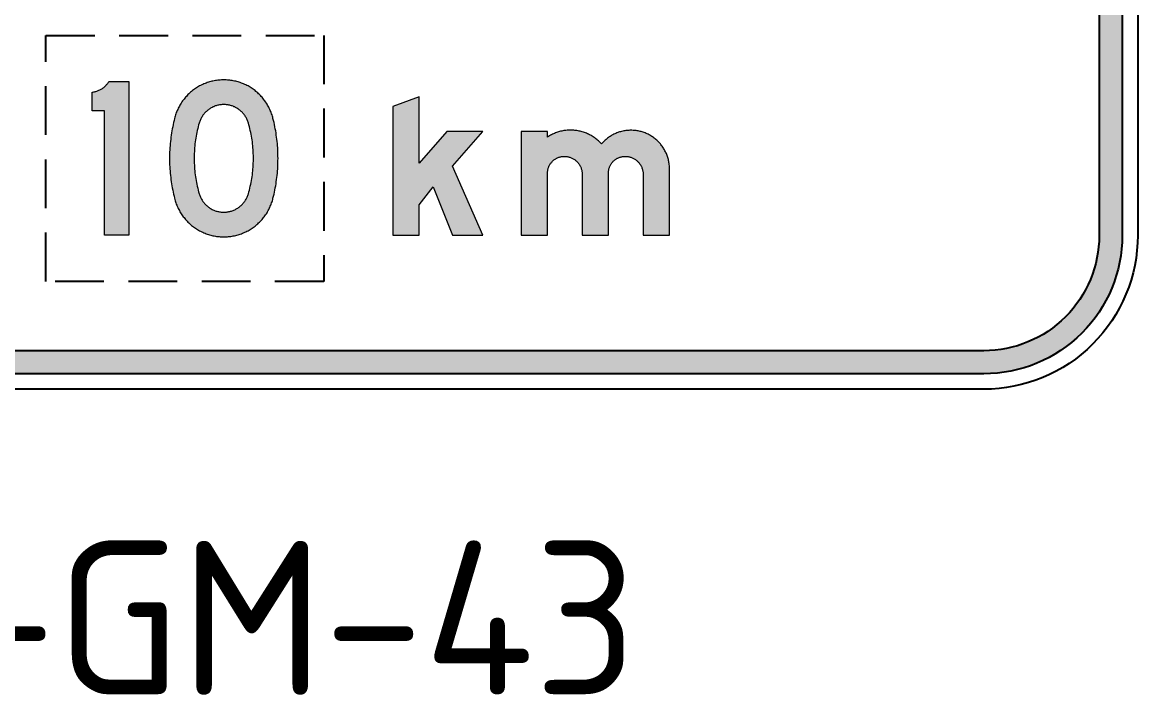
# Model space of a CAD drawing. Extents: x 135 to 275, y 151 to 236.
# Drawn here: x 202.3 to 274.8, y 150.8 to 194.5 of the extents above; entities that cross this region are included whole.
import ezdxf

# ---------------------------------------------------------------- set-up
doc = ezdxf.new("R2010")
doc.units = 0
doc.header["$LTSCALE"] = 0.5
doc.linetypes.add('HIDDEN', pattern=[9.525, 6.35, -3.175])
doc.layers.add('L25', color=1, linetype='CONTINUOUS')
doc.layers.add('L35', color=3, linetype='CONTINUOUS')
doc.styles.add('ISO', font='iso3098b.shx')

msp = doc.modelspace()

# ---------------------------------------------------------------- hatches: boundary and pattern name
at = {"layer": 'L25'}
h = msp.add_hatch(color=256, dxfattribs=at)
edge = h.paths.add_edge_path()
edge.add_line((135.794, 180.634), (135.794, 225.634))
edge.add_arc((144.794, 225.634), 9, 90, 180, ccw=False)
edge.add_line((144.794, 234.634), (264.794, 234.634))
edge.add_arc((264.794, 225.634), 9, 0, 90, ccw=False)
edge.add_line((273.794, 225.634), (273.794, 180.634))
edge.add_arc((264.794, 180.634), 9, -90, 0, ccw=False)
edge.add_line((264.794, 171.634), (144.794, 171.634))
edge.add_arc((144.794, 180.634), 9, 180, 270, ccw=False)
edge = h.paths.add_edge_path(flags=16)
edge.add_line((137.294, 180.634), (137.294, 225.634))
edge.add_arc((144.794, 225.634), 7.5, 90, 180, ccw=False)
edge.add_line((144.794, 233.134), (264.794, 233.134))
edge.add_arc((264.794, 225.634), 7.5, 0, 90, ccw=False)
edge.add_line((272.294, 225.634), (272.294, 180.634))
edge.add_arc((264.794, 180.634), 7.5, -90, 0, ccw=False)
edge.add_line((264.794, 173.134), (144.794, 173.134))
edge.add_arc((144.794, 180.634), 7.5, 180, 270, ccw=False)
h = msp.add_hatch(color=251, dxfattribs=at)
h.paths.add_polyline_path([(207.95, 190.634), (209.251, 190.634), (209.251, 180.637), (207.649, 180.637), (207.649, 188.736), (206.853, 188.736), (206.853, 189.937), (206.902, 189.942), (206.956, 189.952), (207.006, 189.962), (207.055, 189.977), (207.105, 189.992), (207.154, 190.006), (207.204, 190.021), (207.253, 190.041), (207.298, 190.061), (207.347, 190.086), (207.392, 190.11), (207.436, 190.135), (207.481, 190.16), (207.525, 190.189), (207.565, 190.219), (207.609, 190.254), (207.649, 190.283), (207.688, 190.318), (207.723, 190.353), (207.762, 190.392), (207.797, 190.432), (207.832, 190.466), (207.861, 190.511), (207.891, 190.55), (207.921, 190.595)])
h.paths.add_polyline_path([(218.606, 183.04), (218.64, 183.173), (218.675, 183.307), (218.704, 183.44), (218.729, 183.579), (218.759, 183.712), (218.784, 183.851), (218.803, 183.984), (218.823, 184.123), (218.843, 184.256), (218.863, 184.395), (218.877, 184.533), (218.892, 184.671), (218.902, 184.81), (218.912, 184.948), (218.922, 185.087), (218.927, 185.22), (218.932, 185.359), (218.932, 185.497), (218.937, 185.636), (218.932, 185.774), (218.932, 185.913), (218.927, 186.051), (218.922, 186.189), (218.912, 186.328), (218.902, 186.466), (218.892, 186.605), (218.877, 186.743), (218.863, 186.877), (218.843, 187.015), (218.823, 187.154), (218.803, 187.292), (218.784, 187.426), (218.759, 187.564), (218.729, 187.697), (218.704, 187.831), (218.675, 187.969), (218.64, 188.103), (218.606, 188.236), (218.591, 188.311), (218.566, 188.39), (218.546, 188.464), (218.517, 188.538), (218.492, 188.612), (218.462, 188.681), (218.432, 188.756), (218.403, 188.825), (218.368, 188.899), (218.334, 188.968), (218.299, 189.037), (218.259, 189.102), (218.22, 189.171), (218.175, 189.235), (218.131, 189.304), (218.086, 189.369), (218.042, 189.428), (217.992, 189.492), (217.943, 189.552), (217.894, 189.611), (217.844, 189.67), (217.79, 189.725), (217.735, 189.784), (217.676, 189.838), (217.622, 189.893), (217.562, 189.942), (217.503, 189.992), (217.444, 190.041), (217.379, 190.091), (217.315, 190.135), (217.251, 190.18), (217.186, 190.224), (217.122, 190.264), (217.053, 190.303), (216.984, 190.343), (216.915, 190.377), (216.845, 190.412), (216.776, 190.447), (216.702, 190.476), (216.633, 190.506), (216.559, 190.536), (216.484, 190.56), (216.41, 190.585), (216.336, 190.61), (216.262, 190.629), (216.183, 190.649), (216.109, 190.664), (216.029, 190.679), (215.955, 190.694), (215.876, 190.704), (215.797, 190.714), (215.723, 190.723), (215.644, 190.728), (215.565, 190.733), (215.486, 190.738), (215.411, 190.738), (215.332, 190.738), (215.253, 190.733), (215.174, 190.728), (215.1, 190.723), (215.021, 190.714), (214.942, 190.704), (214.868, 190.694), (214.788, 190.679), (214.709, 190.664), (214.635, 190.649), (214.561, 190.629), (214.482, 190.61), (214.408, 190.585), (214.334, 190.56), (214.259, 190.536), (214.19, 190.506), (214.116, 190.476), (214.047, 190.447), (213.973, 190.412), (213.903, 190.377), (213.834, 190.343), (213.765, 190.303), (213.701, 190.264), (213.631, 190.224), (213.567, 190.18), (213.503, 190.135), (213.439, 190.091), (213.379, 190.041), (213.315, 189.992), (213.256, 189.942), (213.196, 189.893), (213.142, 189.838), (213.083, 189.784), (213.028, 189.725), (212.979, 189.67), (212.924, 189.611), (212.875, 189.552), (212.826, 189.492), (212.776, 189.428), (212.732, 189.369), (212.687, 189.304), (212.643, 189.235), (212.603, 189.171), (212.563, 189.102), (212.524, 189.037), (212.484, 188.968), (212.45, 188.899), (212.415, 188.825), (212.385, 188.756), (212.356, 188.681), (212.326, 188.612), (212.301, 188.538), (212.277, 188.464), (212.252, 188.39), (212.232, 188.311), (212.212, 188.236), (212.178, 188.103), (212.148, 187.969), (212.118, 187.831), (212.089, 187.697), (212.064, 187.564), (212.039, 187.426), (212.015, 187.292), (211.995, 187.154), (211.975, 187.015), (211.96, 186.877), (211.94, 186.743), (211.931, 186.605), (211.916, 186.466), (211.906, 186.328), (211.901, 186.189), (211.891, 186.051), (211.886, 185.913), (211.886, 185.774), (211.886, 185.636), (211.886, 185.497), (211.886, 185.359), (211.891, 185.22), (211.901, 185.087), (211.906, 184.948), (211.916, 184.81), (211.931, 184.671), (211.94, 184.533), (211.96, 184.395), (211.975, 184.256), (211.995, 184.123), (212.015, 183.984), (212.039, 183.851), (212.064, 183.712), (212.089, 183.579), (212.118, 183.44), (212.148, 183.307), (212.178, 183.173), (212.212, 183.04), (212.232, 182.961), (212.252, 182.887), (212.277, 182.812), (212.301, 182.738), (212.326, 182.664), (212.356, 182.59), (212.385, 182.521), (212.415, 182.447), (212.45, 182.377), (212.484, 182.308), (212.524, 182.239), (212.563, 182.17), (212.603, 182.105), (212.643, 182.036), (212.687, 181.972), (212.732, 181.908), (212.776, 181.843), (212.826, 181.784), (212.875, 181.725), (212.924, 181.66), (212.979, 181.606), (213.028, 181.547), (213.083, 181.492), (213.142, 181.438), (213.196, 181.383), (213.256, 181.334), (213.315, 181.28), (213.379, 181.235), (213.439, 181.186), (213.503, 181.141), (213.567, 181.097), (213.631, 181.052), (213.701, 181.013), (213.765, 180.973), (213.834, 180.934), (213.903, 180.899), (213.973, 180.864), (214.047, 180.83), (214.116, 180.8), (214.19, 180.77), (214.259, 180.741), (214.334, 180.716), (214.408, 180.691), (214.482, 180.667), (214.561, 180.647), (214.635, 180.627), (214.709, 180.612), (214.788, 180.592), (214.868, 180.582), (214.942, 180.568), (215.021, 180.558), (215.1, 180.553), (215.174, 180.543), (215.253, 180.543), (215.332, 180.538), (215.411, 180.538), (215.486, 180.538), (215.565, 180.543), (215.644, 180.543), (215.723, 180.553), (215.797, 180.558), (215.876, 180.568), (215.955, 180.582), (216.029, 180.592), (216.109, 180.612), (216.183, 180.627), (216.262, 180.647), (216.336, 180.667), (216.41, 180.691), (216.484, 180.716), (216.559, 180.741), (216.633, 180.77), (216.702, 180.8), (216.776, 180.83), (216.845, 180.864), (216.915, 180.899), (216.984, 180.934), (217.053, 180.973), (217.122, 181.013), (217.186, 181.052), (217.251, 181.097), (217.315, 181.141), (217.379, 181.186), (217.444, 181.235), (217.503, 181.28), (217.562, 181.334), (217.622, 181.383), (217.676, 181.438), (217.735, 181.492), (217.79, 181.547), (217.844, 181.606), (217.894, 181.66), (217.943, 181.725), (217.992, 181.784), (218.042, 181.843), (218.086, 181.908), (218.131, 181.972), (218.175, 182.036), (218.22, 182.105), (218.259, 182.17), (218.299, 182.239), (218.334, 182.308), (218.368, 182.377), (218.403, 182.447), (218.432, 182.521), (218.462, 182.59), (218.492, 182.664), (218.517, 182.738), (218.546, 182.812), (218.566, 182.887), (218.591, 182.961)])
h.paths.add_polyline_path([(217.008, 183.336), (217.043, 183.46), (217.073, 183.579), (217.107, 183.702), (217.132, 183.826), (217.162, 183.95), (217.186, 184.073), (217.206, 184.197), (217.231, 184.32), (217.246, 184.444), (217.266, 184.568), (217.28, 184.696), (217.295, 184.82), (217.305, 184.943), (217.315, 185.072), (217.325, 185.196), (217.33, 185.324), (217.335, 185.448), (217.335, 185.576), (217.335, 185.7), (217.335, 185.828), (217.33, 185.952), (217.325, 186.076), (217.315, 186.204), (217.305, 186.328), (217.295, 186.456), (217.28, 186.58), (217.266, 186.704), (217.246, 186.832), (217.231, 186.956), (217.206, 187.079), (217.186, 187.203), (217.162, 187.327), (217.132, 187.45), (217.107, 187.574), (217.073, 187.693), (217.043, 187.816), (217.008, 187.935), (216.994, 187.989), (216.974, 188.044), (216.954, 188.098), (216.929, 188.147), (216.905, 188.202), (216.88, 188.251), (216.855, 188.301), (216.826, 188.345), (216.796, 188.395), (216.761, 188.439), (216.727, 188.484), (216.692, 188.528), (216.657, 188.573), (216.618, 188.612), (216.578, 188.657), (216.539, 188.691), (216.494, 188.731), (216.45, 188.765), (216.405, 188.8), (216.361, 188.835), (216.316, 188.864), (216.267, 188.894), (216.217, 188.924), (216.168, 188.953), (216.118, 188.978), (216.069, 188.998), (216.015, 189.023), (215.96, 189.042), (215.911, 189.057), (215.856, 189.077), (215.802, 189.087), (215.748, 189.102), (215.688, 189.112), (215.634, 189.121), (215.58, 189.126), (215.52, 189.131), (215.466, 189.136), (215.411, 189.136), (215.352, 189.136), (215.298, 189.131), (215.243, 189.126), (215.184, 189.121), (215.13, 189.112), (215.075, 189.102), (215.021, 189.087), (214.966, 189.077), (214.912, 189.057), (214.858, 189.042), (214.803, 189.023), (214.754, 188.998), (214.699, 188.978), (214.65, 188.953), (214.601, 188.924), (214.551, 188.894), (214.507, 188.864), (214.457, 188.835), (214.413, 188.8), (214.368, 188.765), (214.324, 188.731), (214.284, 188.691), (214.24, 188.657), (214.2, 188.612), (214.165, 188.573), (214.126, 188.528), (214.091, 188.484), (214.057, 188.439), (214.027, 188.395), (213.997, 188.345), (213.968, 188.301), (213.938, 188.251), (213.913, 188.202), (213.889, 188.147), (213.869, 188.098), (213.844, 188.044), (213.829, 187.989), (213.809, 187.935), (213.775, 187.816), (213.745, 187.693), (213.715, 187.574), (213.686, 187.45), (213.661, 187.327), (213.636, 187.203), (213.612, 187.079), (213.592, 186.956), (213.572, 186.832), (213.552, 186.704), (213.537, 186.58), (213.528, 186.456), (213.513, 186.328), (213.503, 186.204), (213.498, 186.076), (213.493, 185.952), (213.488, 185.828), (213.483, 185.7), (213.483, 185.576), (213.488, 185.448), (213.493, 185.324), (213.498, 185.196), (213.503, 185.072), (213.513, 184.943), (213.528, 184.82), (213.537, 184.696), (213.552, 184.568), (213.572, 184.444), (213.592, 184.32), (213.612, 184.197), (213.636, 184.073), (213.661, 183.95), (213.686, 183.826), (213.715, 183.702), (213.745, 183.579), (213.775, 183.46), (213.809, 183.336), (213.829, 183.282), (213.844, 183.233), (213.869, 183.178), (213.889, 183.124), (213.913, 183.074), (213.938, 183.025), (213.968, 182.976), (213.997, 182.926), (214.027, 182.882), (214.057, 182.832), (214.091, 182.788), (214.126, 182.743), (214.165, 182.704), (214.2, 182.659), (214.24, 182.62), (214.284, 182.58), (214.324, 182.545), (214.368, 182.506), (214.413, 182.471), (214.457, 182.442), (214.507, 182.407), (214.551, 182.377), (214.601, 182.348), (214.65, 182.323), (214.699, 182.298), (214.754, 182.273), (214.803, 182.254), (214.858, 182.234), (214.912, 182.214), (214.966, 182.199), (215.021, 182.184), (215.075, 182.175), (215.13, 182.165), (215.184, 182.155), (215.243, 182.145), (215.298, 182.14), (215.352, 182.14), (215.411, 182.135), (215.466, 182.14), (215.52, 182.14), (215.58, 182.145), (215.634, 182.155), (215.688, 182.165), (215.748, 182.175), (215.802, 182.184), (215.856, 182.199), (215.911, 182.214), (215.96, 182.234), (216.015, 182.254), (216.069, 182.273), (216.118, 182.298), (216.168, 182.323), (216.217, 182.348), (216.267, 182.377), (216.316, 182.407), (216.361, 182.442), (216.405, 182.471), (216.45, 182.506), (216.494, 182.545), (216.539, 182.58), (216.578, 182.62), (216.618, 182.659), (216.657, 182.704), (216.692, 182.743), (216.727, 182.788), (216.761, 182.832), (216.796, 182.882), (216.826, 182.926), (216.855, 182.976), (216.88, 183.025), (216.905, 183.074), (216.929, 183.124), (216.954, 183.178), (216.974, 183.233), (216.994, 183.282)], flags=16)
h = msp.add_hatch(color=256, dxfattribs=at)
h.paths.add_polyline_path([(226.403, 180.637), (228.114, 180.637), (228.114, 182.62), (229.013, 183.786), (230.269, 180.637), (232.247, 180.637), (230.269, 185.136), (232.247, 187.386), (229.908, 187.386), (228.114, 185.319), (228.114, 189.636), (226.403, 189.008)])
h.paths.add_polyline_path([(242.66, 184.597), (242.66, 180.637), (244.366, 180.637), (244.366, 184.958), (244.366, 185.027), (244.366, 185.092), (244.361, 185.161), (244.351, 185.23), (244.346, 185.294), (244.336, 185.364), (244.321, 185.428), (244.311, 185.497), (244.297, 185.561), (244.277, 185.626), (244.257, 185.695), (244.237, 185.759), (244.218, 185.824), (244.193, 185.888), (244.168, 185.947), (244.138, 186.011), (244.109, 186.071), (244.079, 186.13), (244.044, 186.189), (244.01, 186.249), (243.975, 186.308), (243.941, 186.367), (243.901, 186.422), (243.862, 186.476), (243.817, 186.531), (243.777, 186.58), (243.733, 186.634), (243.684, 186.684), (243.639, 186.733), (243.59, 186.778), (243.54, 186.827), (243.486, 186.872), (243.436, 186.911), (243.382, 186.956), (243.328, 186.995), (243.273, 187.035), (243.214, 187.07), (243.159, 187.109), (243.1, 187.144), (243.041, 187.173), (242.981, 187.203), (242.917, 187.233), (242.858, 187.262), (242.794, 187.287), (242.729, 187.312), (242.665, 187.337), (242.601, 187.356), (242.536, 187.376), (242.472, 187.391), (242.403, 187.406), (242.339, 187.421), (242.269, 187.43), (242.205, 187.445), (242.136, 187.45), (242.072, 187.455), (242.002, 187.46), (241.933, 187.465), (241.864, 187.465), (241.8, 187.465), (241.73, 187.46), (241.661, 187.455), (241.597, 187.45), (241.528, 187.44), (241.459, 187.43), (241.394, 187.421), (241.33, 187.406), (241.261, 187.391), (241.196, 187.371), (241.132, 187.356), (241.068, 187.332), (241.004, 187.312), (240.939, 187.287), (240.875, 187.257), (240.816, 187.233), (240.751, 187.203), (240.692, 187.173), (240.633, 187.139), (240.573, 187.104), (240.519, 187.07), (240.46, 187.03), (240.405, 186.99), (240.351, 186.951), (240.297, 186.911), (240.247, 186.867), (240.193, 186.822), (240.143, 186.773), (240.099, 186.728), (240.049, 186.679), (240.005, 186.629), (239.96, 186.575), (239.911, 186.629), (239.861, 186.679), (239.812, 186.728), (239.758, 186.778), (239.703, 186.827), (239.649, 186.872), (239.594, 186.916), (239.535, 186.956), (239.476, 187), (239.416, 187.04), (239.357, 187.074), (239.298, 187.114), (239.234, 187.149), (239.169, 187.178), (239.105, 187.213), (239.041, 187.243), (238.976, 187.267), (238.912, 187.297), (238.843, 187.322), (238.774, 187.341), (238.704, 187.366), (238.64, 187.381), (238.571, 187.401), (238.502, 187.416), (238.428, 187.43), (238.358, 187.44), (238.289, 187.45), (238.22, 187.46), (238.146, 187.465), (238.077, 187.47), (238.002, 187.475), (237.933, 187.475), (237.864, 187.47), (237.79, 187.47), (237.721, 187.465), (237.646, 187.455), (237.577, 187.45), (237.508, 187.44), (237.439, 187.426), (237.365, 187.411), (237.295, 187.396), (237.226, 187.376), (237.162, 187.356), (237.093, 187.337), (237.023, 187.312), (236.959, 187.287), (236.89, 187.262), (236.826, 187.233), (236.761, 187.203), (236.697, 187.173), (236.633, 187.139), (236.573, 187.104), (236.509, 187.065), (236.45, 187.025), (236.45, 187.386), (234.744, 187.386), (234.744, 180.637), (236.45, 180.637), (236.45, 184.686), (236.45, 184.731), (236.455, 184.775), (236.46, 184.82), (236.465, 184.864), (236.475, 184.909), (236.484, 184.953), (236.494, 184.998), (236.509, 185.037), (236.524, 185.082), (236.539, 185.121), (236.559, 185.161), (236.578, 185.201), (236.603, 185.24), (236.628, 185.28), (236.653, 185.314), (236.677, 185.354), (236.707, 185.388), (236.737, 185.418), (236.766, 185.453), (236.796, 185.482), (236.831, 185.512), (236.865, 185.542), (236.9, 185.566), (236.939, 185.591), (236.979, 185.616), (237.014, 185.641), (237.058, 185.66), (237.098, 185.68), (237.137, 185.695), (237.182, 185.71), (237.221, 185.725), (237.266, 185.735), (237.31, 185.744), (237.355, 185.754), (237.399, 185.759), (237.444, 185.764), (237.488, 185.764), (237.533, 185.769), (237.577, 185.764), (237.627, 185.764), (237.671, 185.759), (237.721, 185.754), (237.765, 185.744), (237.81, 185.735), (237.859, 185.725), (237.904, 185.71), (237.948, 185.695), (237.993, 185.675), (238.032, 185.655), (238.077, 185.636), (238.116, 185.611), (238.156, 185.586), (238.195, 185.561), (238.235, 185.537), (238.274, 185.507), (238.309, 185.472), (238.344, 185.443), (238.378, 185.408), (238.408, 185.374), (238.437, 185.339), (238.467, 185.299), (238.497, 185.265), (238.522, 185.225), (238.546, 185.186), (238.566, 185.141), (238.591, 185.102), (238.611, 185.057), (238.625, 185.013), (238.64, 184.968), (238.655, 184.924), (238.665, 184.879), (238.68, 184.83), (238.685, 184.785), (238.695, 184.741), (238.695, 184.691), (238.7, 184.647), (238.7, 184.597), (238.7, 180.637), (240.41, 180.637), (240.41, 184.686), (240.41, 184.731), (240.41, 184.775), (240.415, 184.82), (240.425, 184.864), (240.43, 184.909), (240.44, 184.953), (240.455, 184.998), (240.465, 185.037), (240.48, 185.082), (240.499, 185.121), (240.519, 185.161), (240.539, 185.201), (240.559, 185.24), (240.583, 185.28), (240.608, 185.314), (240.633, 185.354), (240.662, 185.388), (240.692, 185.418), (240.722, 185.453), (240.756, 185.482), (240.791, 185.512), (240.826, 185.542), (240.86, 185.566), (240.895, 185.591), (240.934, 185.616), (240.974, 185.641), (241.014, 185.66), (241.053, 185.68), (241.098, 185.695), (241.137, 185.71), (241.182, 185.725), (241.221, 185.735), (241.266, 185.744), (241.31, 185.754), (241.355, 185.759), (241.399, 185.764), (241.444, 185.764), (241.488, 185.769), (241.538, 185.764), (241.582, 185.764), (241.632, 185.759), (241.676, 185.754), (241.721, 185.744), (241.77, 185.735), (241.815, 185.725), (241.859, 185.71), (241.904, 185.695), (241.948, 185.675), (241.993, 185.655), (242.032, 185.636), (242.077, 185.611), (242.116, 185.586), (242.156, 185.561), (242.19, 185.537), (242.23, 185.507), (242.264, 185.472), (242.299, 185.443), (242.334, 185.408), (242.363, 185.374), (242.398, 185.339), (242.423, 185.299), (242.452, 185.265), (242.477, 185.225), (242.502, 185.186), (242.527, 185.141), (242.546, 185.102), (242.566, 185.057), (242.581, 185.013), (242.601, 184.968), (242.611, 184.924), (242.625, 184.879), (242.635, 184.83), (242.645, 184.785), (242.65, 184.741), (242.655, 184.691), (242.655, 184.647)])

# ---------------------------------------------------------------- linework, layer by layer
for points in [[(135.794, 180.634), (135.794, 225.634, -0.414214), (144.794, 234.634), (264.794, 234.634, -0.414214), (273.794, 225.634), (273.794, 180.634, -0.414214), (264.794, 171.634), (144.794, 171.634, -0.414214)], [(137.294, 180.634), (137.294, 225.634, -0.414214), (144.794, 233.134), (264.794, 233.134, -0.414214), (272.294, 225.634), (272.294, 180.634, -0.414214), (264.794, 173.134), (144.794, 173.134, -0.414214)]]:
    msp.add_lwpolyline(points, format="xyb", close=True, dxfattribs=at)
at = {"layer": 'L25', "linetype": 'HIDDEN'}
msp.add_lwpolyline([(203.849, 177.634), (203.849, 193.634), (221.912, 193.634), (221.912, 177.634)], close=True, dxfattribs=at)
at = {"layer": 'L25', "color": 251, "lineweight": 0}
for points in [[(207.95, 190.634), (209.251, 190.634), (209.251, 180.637), (207.649, 180.637), (207.649, 188.736), (206.853, 188.736), (206.853, 189.937), (206.902, 189.942), (206.956, 189.952), (207.006, 189.962), (207.055, 189.977), (207.105, 189.992), (207.154, 190.006), (207.204, 190.021), (207.253, 190.041), (207.298, 190.061), (207.347, 190.086), (207.392, 190.11), (207.436, 190.135), (207.481, 190.16), (207.525, 190.189), (207.565, 190.219), (207.609, 190.254), (207.649, 190.283), (207.688, 190.318), (207.723, 190.353), (207.762, 190.392), (207.797, 190.432), (207.832, 190.466), (207.861, 190.511), (207.891, 190.55), (207.921, 190.595), (207.95, 190.634)], [(218.606, 183.04), (218.64, 183.173), (218.675, 183.307), (218.704, 183.44), (218.729, 183.579), (218.759, 183.712), (218.784, 183.851), (218.803, 183.984), (218.823, 184.123), (218.843, 184.256), (218.863, 184.395), (218.877, 184.533), (218.892, 184.671), (218.902, 184.81), (218.912, 184.948), (218.922, 185.087), (218.927, 185.22), (218.932, 185.359), (218.932, 185.497), (218.937, 185.636), (218.932, 185.774), (218.932, 185.913), (218.927, 186.051), (218.922, 186.189), (218.912, 186.328), (218.902, 186.466), (218.892, 186.605), (218.877, 186.743), (218.863, 186.877), (218.843, 187.015), (218.823, 187.154), (218.803, 187.292), (218.784, 187.426), (218.759, 187.564), (218.729, 187.697), (218.704, 187.831), (218.675, 187.969), (218.64, 188.103), (218.606, 188.236), (218.591, 188.311), (218.566, 188.39), (218.546, 188.464), (218.517, 188.538), (218.492, 188.612), (218.462, 188.681), (218.432, 188.756), (218.403, 188.825), (218.368, 188.899), (218.334, 188.968), (218.299, 189.037), (218.259, 189.102), (218.22, 189.171), (218.175, 189.235), (218.131, 189.304), (218.086, 189.369), (218.042, 189.428), (217.992, 189.492), (217.943, 189.552), (217.894, 189.611), (217.844, 189.67), (217.79, 189.725), (217.735, 189.784), (217.676, 189.838), (217.622, 189.893), (217.562, 189.942), (217.503, 189.992), (217.444, 190.041), (217.379, 190.091), (217.315, 190.135), (217.251, 190.18), (217.186, 190.224), (217.122, 190.264), (217.053, 190.303), (216.984, 190.343), (216.915, 190.377), (216.845, 190.412), (216.776, 190.447), (216.702, 190.476), (216.633, 190.506), (216.559, 190.536), (216.484, 190.56), (216.41, 190.585), (216.336, 190.61), (216.262, 190.629), (216.183, 190.649), (216.109, 190.664), (216.029, 190.679), (215.955, 190.694), (215.876, 190.704), (215.797, 190.714), (215.723, 190.723), (215.644, 190.728), (215.565, 190.733), (215.486, 190.738), (215.411, 190.738), (215.332, 190.738), (215.253, 190.733), (215.174, 190.728), (215.1, 190.723), (215.021, 190.714), (214.942, 190.704), (214.868, 190.694), (214.788, 190.679), (214.709, 190.664), (214.635, 190.649), (214.561, 190.629), (214.482, 190.61), (214.408, 190.585), (214.334, 190.56), (214.259, 190.536), (214.19, 190.506), (214.116, 190.476), (214.047, 190.447), (213.973, 190.412), (213.903, 190.377), (213.834, 190.343), (213.765, 190.303), (213.701, 190.264), (213.631, 190.224), (213.567, 190.18), (213.503, 190.135), (213.439, 190.091), (213.379, 190.041), (213.315, 189.992), (213.256, 189.942), (213.196, 189.893), (213.142, 189.838), (213.083, 189.784), (213.028, 189.725), (212.979, 189.67), (212.924, 189.611), (212.875, 189.552), (212.826, 189.492), (212.776, 189.428), (212.732, 189.369), (212.687, 189.304), (212.643, 189.235), (212.603, 189.171), (212.563, 189.102), (212.524, 189.037), (212.484, 188.968), (212.45, 188.899), (212.415, 188.825), (212.385, 188.756), (212.356, 188.681), (212.326, 188.612), (212.301, 188.538), (212.277, 188.464), (212.252, 188.39), (212.232, 188.311), (212.212, 188.236), (212.178, 188.103), (212.148, 187.969), (212.118, 187.831), (212.089, 187.697), (212.064, 187.564), (212.039, 187.426), (212.015, 187.292), (211.995, 187.154), (211.975, 187.015), (211.96, 186.877), (211.94, 186.743), (211.931, 186.605), (211.916, 186.466), (211.906, 186.328), (211.901, 186.189), (211.891, 186.051), (211.886, 185.913), (211.886, 185.774), (211.886, 185.636), (211.886, 185.497), (211.886, 185.359), (211.891, 185.22), (211.901, 185.087), (211.906, 184.948), (211.916, 184.81), (211.931, 184.671), (211.94, 184.533), (211.96, 184.395), (211.975, 184.256), (211.995, 184.123), (212.015, 183.984), (212.039, 183.851), (212.064, 183.712), (212.089, 183.579), (212.118, 183.44), (212.148, 183.307), (212.178, 183.173), (212.212, 183.04), (212.232, 182.961), (212.252, 182.887), (212.277, 182.812), (212.301, 182.738), (212.326, 182.664), (212.356, 182.59), (212.385, 182.521), (212.415, 182.447), (212.45, 182.377), (212.484, 182.308), (212.524, 182.239), (212.563, 182.17), (212.603, 182.105), (212.643, 182.036), (212.687, 181.972), (212.732, 181.908), (212.776, 181.843), (212.826, 181.784), (212.875, 181.725), (212.924, 181.66), (212.979, 181.606), (213.028, 181.547), (213.083, 181.492), (213.142, 181.438), (213.196, 181.383), (213.256, 181.334), (213.315, 181.28), (213.379, 181.235), (213.439, 181.186), (213.503, 181.141), (213.567, 181.097), (213.631, 181.052), (213.701, 181.013), (213.765, 180.973), (213.834, 180.934), (213.903, 180.899), (213.973, 180.864), (214.047, 180.83), (214.116, 180.8), (214.19, 180.77), (214.259, 180.741), (214.334, 180.716), (214.408, 180.691), (214.482, 180.667), (214.561, 180.647), (214.635, 180.627), (214.709, 180.612), (214.788, 180.592), (214.868, 180.582), (214.942, 180.568), (215.021, 180.558), (215.1, 180.553), (215.174, 180.543), (215.253, 180.543), (215.332, 180.538), (215.411, 180.538), (215.486, 180.538), (215.565, 180.543), (215.644, 180.543), (215.723, 180.553), (215.797, 180.558), (215.876, 180.568), (215.955, 180.582), (216.029, 180.592), (216.109, 180.612), (216.183, 180.627), (216.262, 180.647), (216.336, 180.667), (216.41, 180.691), (216.484, 180.716), (216.559, 180.741), (216.633, 180.77), (216.702, 180.8), (216.776, 180.83), (216.845, 180.864), (216.915, 180.899), (216.984, 180.934), (217.053, 180.973), (217.122, 181.013), (217.186, 181.052), (217.251, 181.097), (217.315, 181.141), (217.379, 181.186), (217.444, 181.235), (217.503, 181.28), (217.562, 181.334), (217.622, 181.383), (217.676, 181.438), (217.735, 181.492), (217.79, 181.547), (217.844, 181.606), (217.894, 181.66), (217.943, 181.725), (217.992, 181.784), (218.042, 181.843), (218.086, 181.908), (218.131, 181.972), (218.175, 182.036), (218.22, 182.105), (218.259, 182.17), (218.299, 182.239), (218.334, 182.308), (218.368, 182.377), (218.403, 182.447), (218.432, 182.521), (218.462, 182.59), (218.492, 182.664), (218.517, 182.738), (218.546, 182.812), (218.566, 182.887), (218.591, 182.961)], [(217.008, 183.336), (217.043, 183.46), (217.073, 183.579), (217.107, 183.702), (217.132, 183.826), (217.162, 183.95), (217.186, 184.073), (217.206, 184.197), (217.231, 184.32), (217.246, 184.444), (217.266, 184.568), (217.28, 184.696), (217.295, 184.82), (217.305, 184.943), (217.315, 185.072), (217.325, 185.196), (217.33, 185.324), (217.335, 185.448), (217.335, 185.576), (217.335, 185.7), (217.335, 185.828), (217.33, 185.952), (217.325, 186.076), (217.315, 186.204), (217.305, 186.328), (217.295, 186.456), (217.28, 186.58), (217.266, 186.704), (217.246, 186.832), (217.231, 186.956), (217.206, 187.079), (217.186, 187.203), (217.162, 187.327), (217.132, 187.45), (217.107, 187.574), (217.073, 187.693), (217.043, 187.816), (217.008, 187.935), (216.994, 187.989), (216.974, 188.044), (216.954, 188.098), (216.929, 188.147), (216.905, 188.202), (216.88, 188.251), (216.855, 188.301), (216.826, 188.345), (216.796, 188.395), (216.761, 188.439), (216.727, 188.484), (216.692, 188.528), (216.657, 188.573), (216.618, 188.612), (216.578, 188.657), (216.539, 188.691), (216.494, 188.731), (216.45, 188.765), (216.405, 188.8), (216.361, 188.835), (216.316, 188.864), (216.267, 188.894), (216.217, 188.924), (216.168, 188.953), (216.118, 188.978), (216.069, 188.998), (216.015, 189.023), (215.96, 189.042), (215.911, 189.057), (215.856, 189.077), (215.802, 189.087), (215.748, 189.102), (215.688, 189.112), (215.634, 189.121), (215.58, 189.126), (215.52, 189.131), (215.466, 189.136), (215.411, 189.136), (215.352, 189.136), (215.298, 189.131), (215.243, 189.126), (215.184, 189.121), (215.13, 189.112), (215.075, 189.102), (215.021, 189.087), (214.966, 189.077), (214.912, 189.057), (214.858, 189.042), (214.803, 189.023), (214.754, 188.998), (214.699, 188.978), (214.65, 188.953), (214.601, 188.924), (214.551, 188.894), (214.507, 188.864), (214.457, 188.835), (214.413, 188.8), (214.368, 188.765), (214.324, 188.731), (214.284, 188.691), (214.24, 188.657), (214.2, 188.612), (214.165, 188.573), (214.126, 188.528), (214.091, 188.484), (214.057, 188.439), (214.027, 188.395), (213.997, 188.345), (213.968, 188.301), (213.938, 188.251), (213.913, 188.202), (213.889, 188.147), (213.869, 188.098), (213.844, 188.044), (213.829, 187.989), (213.809, 187.935), (213.775, 187.816), (213.745, 187.693), (213.715, 187.574), (213.686, 187.45), (213.661, 187.327), (213.636, 187.203), (213.612, 187.079), (213.592, 186.956), (213.572, 186.832), (213.552, 186.704), (213.537, 186.58), (213.528, 186.456), (213.513, 186.328), (213.503, 186.204), (213.498, 186.076), (213.493, 185.952), (213.488, 185.828), (213.483, 185.7), (213.483, 185.576), (213.488, 185.448), (213.493, 185.324), (213.498, 185.196), (213.503, 185.072), (213.513, 184.943), (213.528, 184.82), (213.537, 184.696), (213.552, 184.568), (213.572, 184.444), (213.592, 184.32), (213.612, 184.197), (213.636, 184.073), (213.661, 183.95), (213.686, 183.826), (213.715, 183.702), (213.745, 183.579), (213.775, 183.46), (213.809, 183.336), (213.829, 183.282), (213.844, 183.233), (213.869, 183.178), (213.889, 183.124), (213.913, 183.074), (213.938, 183.025), (213.968, 182.976), (213.997, 182.926), (214.027, 182.882), (214.057, 182.832), (214.091, 182.788), (214.126, 182.743), (214.165, 182.704), (214.2, 182.659), (214.24, 182.62), (214.284, 182.58), (214.324, 182.545), (214.368, 182.506), (214.413, 182.471), (214.457, 182.442), (214.507, 182.407), (214.551, 182.377), (214.601, 182.348), (214.65, 182.323), (214.699, 182.298), (214.754, 182.273), (214.803, 182.254), (214.858, 182.234), (214.912, 182.214), (214.966, 182.199), (215.021, 182.184), (215.075, 182.175), (215.13, 182.165), (215.184, 182.155), (215.243, 182.145), (215.298, 182.14), (215.352, 182.14), (215.411, 182.135), (215.466, 182.14), (215.52, 182.14), (215.58, 182.145), (215.634, 182.155), (215.688, 182.165), (215.748, 182.175), (215.802, 182.184), (215.856, 182.199), (215.911, 182.214), (215.96, 182.234), (216.015, 182.254), (216.069, 182.273), (216.118, 182.298), (216.168, 182.323), (216.217, 182.348), (216.267, 182.377), (216.316, 182.407), (216.361, 182.442), (216.405, 182.471), (216.45, 182.506), (216.494, 182.545), (216.539, 182.58), (216.578, 182.62), (216.618, 182.659), (216.657, 182.704), (216.692, 182.743), (216.727, 182.788), (216.761, 182.832), (216.796, 182.882), (216.826, 182.926), (216.855, 182.976), (216.88, 183.025), (216.905, 183.074), (216.929, 183.124), (216.954, 183.178), (216.974, 183.233), (216.994, 183.282)]]:
    msp.add_lwpolyline(points, close=True, dxfattribs=at)
at = {"layer": 'L25', "lineweight": 0}
for points in [[(226.403, 180.637), (228.114, 180.637), (228.114, 182.62), (229.013, 183.786), (230.269, 180.637), (232.247, 180.637), (230.269, 185.136), (232.247, 187.386), (229.908, 187.386), (228.114, 185.319), (228.114, 189.636), (226.403, 189.008), (226.403, 180.637)], [(242.66, 184.597), (242.66, 180.637), (244.366, 180.637), (244.366, 184.958), (244.366, 185.027), (244.366, 185.092), (244.361, 185.161), (244.351, 185.23), (244.346, 185.294), (244.336, 185.364), (244.321, 185.428), (244.311, 185.497), (244.297, 185.561), (244.277, 185.626), (244.257, 185.695), (244.237, 185.759), (244.218, 185.824), (244.193, 185.888), (244.168, 185.947), (244.138, 186.011), (244.109, 186.071), (244.079, 186.13), (244.044, 186.189), (244.01, 186.249), (243.975, 186.308), (243.941, 186.367), (243.901, 186.422), (243.862, 186.476), (243.817, 186.531), (243.777, 186.58), (243.733, 186.634), (243.684, 186.684), (243.639, 186.733), (243.59, 186.778), (243.54, 186.827), (243.486, 186.872), (243.436, 186.911), (243.382, 186.956), (243.328, 186.995), (243.273, 187.035), (243.214, 187.07), (243.159, 187.109), (243.1, 187.144), (243.041, 187.173), (242.981, 187.203), (242.917, 187.233), (242.858, 187.262), (242.794, 187.287), (242.729, 187.312), (242.665, 187.337), (242.601, 187.356), (242.536, 187.376), (242.472, 187.391), (242.403, 187.406), (242.339, 187.421), (242.269, 187.43), (242.205, 187.445), (242.136, 187.45), (242.072, 187.455), (242.002, 187.46), (241.933, 187.465), (241.864, 187.465), (241.8, 187.465), (241.73, 187.46), (241.661, 187.455), (241.597, 187.45), (241.528, 187.44), (241.459, 187.43), (241.394, 187.421), (241.33, 187.406), (241.261, 187.391), (241.196, 187.371), (241.132, 187.356), (241.068, 187.332), (241.004, 187.312), (240.939, 187.287), (240.875, 187.257), (240.816, 187.233), (240.751, 187.203), (240.692, 187.173), (240.633, 187.139), (240.573, 187.104), (240.519, 187.07), (240.46, 187.03), (240.405, 186.99), (240.351, 186.951), (240.297, 186.911), (240.247, 186.867), (240.193, 186.822), (240.143, 186.773), (240.099, 186.728), (240.049, 186.679), (240.005, 186.629), (239.96, 186.575), (239.911, 186.629), (239.861, 186.679), (239.812, 186.728), (239.758, 186.778), (239.703, 186.827), (239.649, 186.872), (239.594, 186.916), (239.535, 186.956), (239.476, 187), (239.416, 187.04), (239.357, 187.074), (239.298, 187.114), (239.234, 187.149), (239.169, 187.178), (239.105, 187.213), (239.041, 187.243), (238.976, 187.267), (238.912, 187.297), (238.843, 187.322), (238.774, 187.341), (238.704, 187.366), (238.64, 187.381), (238.571, 187.401), (238.502, 187.416), (238.428, 187.43), (238.358, 187.44), (238.289, 187.45), (238.22, 187.46), (238.146, 187.465), (238.077, 187.47), (238.002, 187.475), (237.933, 187.475), (237.864, 187.47), (237.79, 187.47), (237.721, 187.465), (237.646, 187.455), (237.577, 187.45), (237.508, 187.44), (237.439, 187.426), (237.365, 187.411), (237.295, 187.396), (237.226, 187.376), (237.162, 187.356), (237.093, 187.337), (237.023, 187.312), (236.959, 187.287), (236.89, 187.262), (236.826, 187.233), (236.761, 187.203), (236.697, 187.173), (236.633, 187.139), (236.573, 187.104), (236.509, 187.065), (236.45, 187.025), (236.45, 187.386), (234.744, 187.386), (234.744, 180.637), (236.45, 180.637), (236.45, 184.686), (236.45, 184.731), (236.455, 184.775), (236.46, 184.82), (236.465, 184.864), (236.475, 184.909), (236.484, 184.953), (236.494, 184.998), (236.509, 185.037), (236.524, 185.082), (236.539, 185.121), (236.559, 185.161), (236.578, 185.201), (236.603, 185.24), (236.628, 185.28), (236.653, 185.314), (236.677, 185.354), (236.707, 185.388), (236.737, 185.418), (236.766, 185.453), (236.796, 185.482), (236.831, 185.512), (236.865, 185.542), (236.9, 185.566), (236.939, 185.591), (236.979, 185.616), (237.014, 185.641), (237.058, 185.66), (237.098, 185.68), (237.137, 185.695), (237.182, 185.71), (237.221, 185.725), (237.266, 185.735), (237.31, 185.744), (237.355, 185.754), (237.399, 185.759), (237.444, 185.764), (237.488, 185.764), (237.533, 185.769), (237.577, 185.764), (237.627, 185.764), (237.671, 185.759), (237.721, 185.754), (237.765, 185.744), (237.81, 185.735), (237.859, 185.725), (237.904, 185.71), (237.948, 185.695), (237.993, 185.675), (238.032, 185.655), (238.077, 185.636), (238.116, 185.611), (238.156, 185.586), (238.195, 185.561), (238.235, 185.537), (238.274, 185.507), (238.309, 185.472), (238.344, 185.443), (238.378, 185.408), (238.408, 185.374), (238.437, 185.339), (238.467, 185.299), (238.497, 185.265), (238.522, 185.225), (238.546, 185.186), (238.566, 185.141), (238.591, 185.102), (238.611, 185.057), (238.625, 185.013), (238.64, 184.968), (238.655, 184.924), (238.665, 184.879), (238.68, 184.83), (238.685, 184.785), (238.695, 184.741), (238.695, 184.691), (238.7, 184.647), (238.7, 184.597), (238.7, 180.637), (240.41, 180.637), (240.41, 184.686), (240.41, 184.731), (240.41, 184.775), (240.415, 184.82), (240.425, 184.864), (240.43, 184.909), (240.44, 184.953), (240.455, 184.998), (240.465, 185.037), (240.48, 185.082), (240.499, 185.121), (240.519, 185.161), (240.539, 185.201), (240.559, 185.24), (240.583, 185.28), (240.608, 185.314), (240.633, 185.354), (240.662, 185.388), (240.692, 185.418), (240.722, 185.453), (240.756, 185.482), (240.791, 185.512), (240.826, 185.542), (240.86, 185.566), (240.895, 185.591), (240.934, 185.616), (240.974, 185.641), (241.014, 185.66), (241.053, 185.68), (241.098, 185.695), (241.137, 185.71), (241.182, 185.725), (241.221, 185.735), (241.266, 185.744), (241.31, 185.754), (241.355, 185.759), (241.399, 185.764), (241.444, 185.764), (241.488, 185.769), (241.538, 185.764), (241.582, 185.764), (241.632, 185.759), (241.676, 185.754), (241.721, 185.744), (241.77, 185.735), (241.815, 185.725), (241.859, 185.71), (241.904, 185.695), (241.948, 185.675), (241.993, 185.655), (242.032, 185.636), (242.077, 185.611), (242.116, 185.586), (242.156, 185.561), (242.19, 185.537), (242.23, 185.507), (242.264, 185.472), (242.299, 185.443), (242.334, 185.408), (242.363, 185.374), (242.398, 185.339), (242.423, 185.299), (242.452, 185.265), (242.477, 185.225), (242.502, 185.186), (242.527, 185.141), (242.546, 185.102), (242.566, 185.057), (242.581, 185.013), (242.601, 184.968), (242.611, 184.924), (242.625, 184.879), (242.635, 184.83), (242.645, 184.785), (242.65, 184.741), (242.655, 184.691), (242.655, 184.647)]]:
    msp.add_lwpolyline(points, close=True, dxfattribs=at)
at = {"layer": 'L35'}
msp.add_lwpolyline([(134.794, 180.634), (134.794, 225.634, -0.414214), (144.794, 235.634), (264.794, 235.634, -0.414214), (274.794, 225.634), (274.794, 180.634, -0.414214), (264.794, 170.634), (144.794, 170.634, -0.414214)], format="xyb", close=True, dxfattribs=at)

# ---------------------------------------------------------------- texts
at = {"layer": 'L25', "insert": (180.83, 160.775), "char_height": 10, "attachment_point": 1, "style": 'ISO'}
msp.add_mtext_dynamic_manual_height_columns('MR-GM-43', width=112.72289, gutter_width=12.5, heights=[0], dxfattribs=at)

doc.saveas('drawing.dxf')
